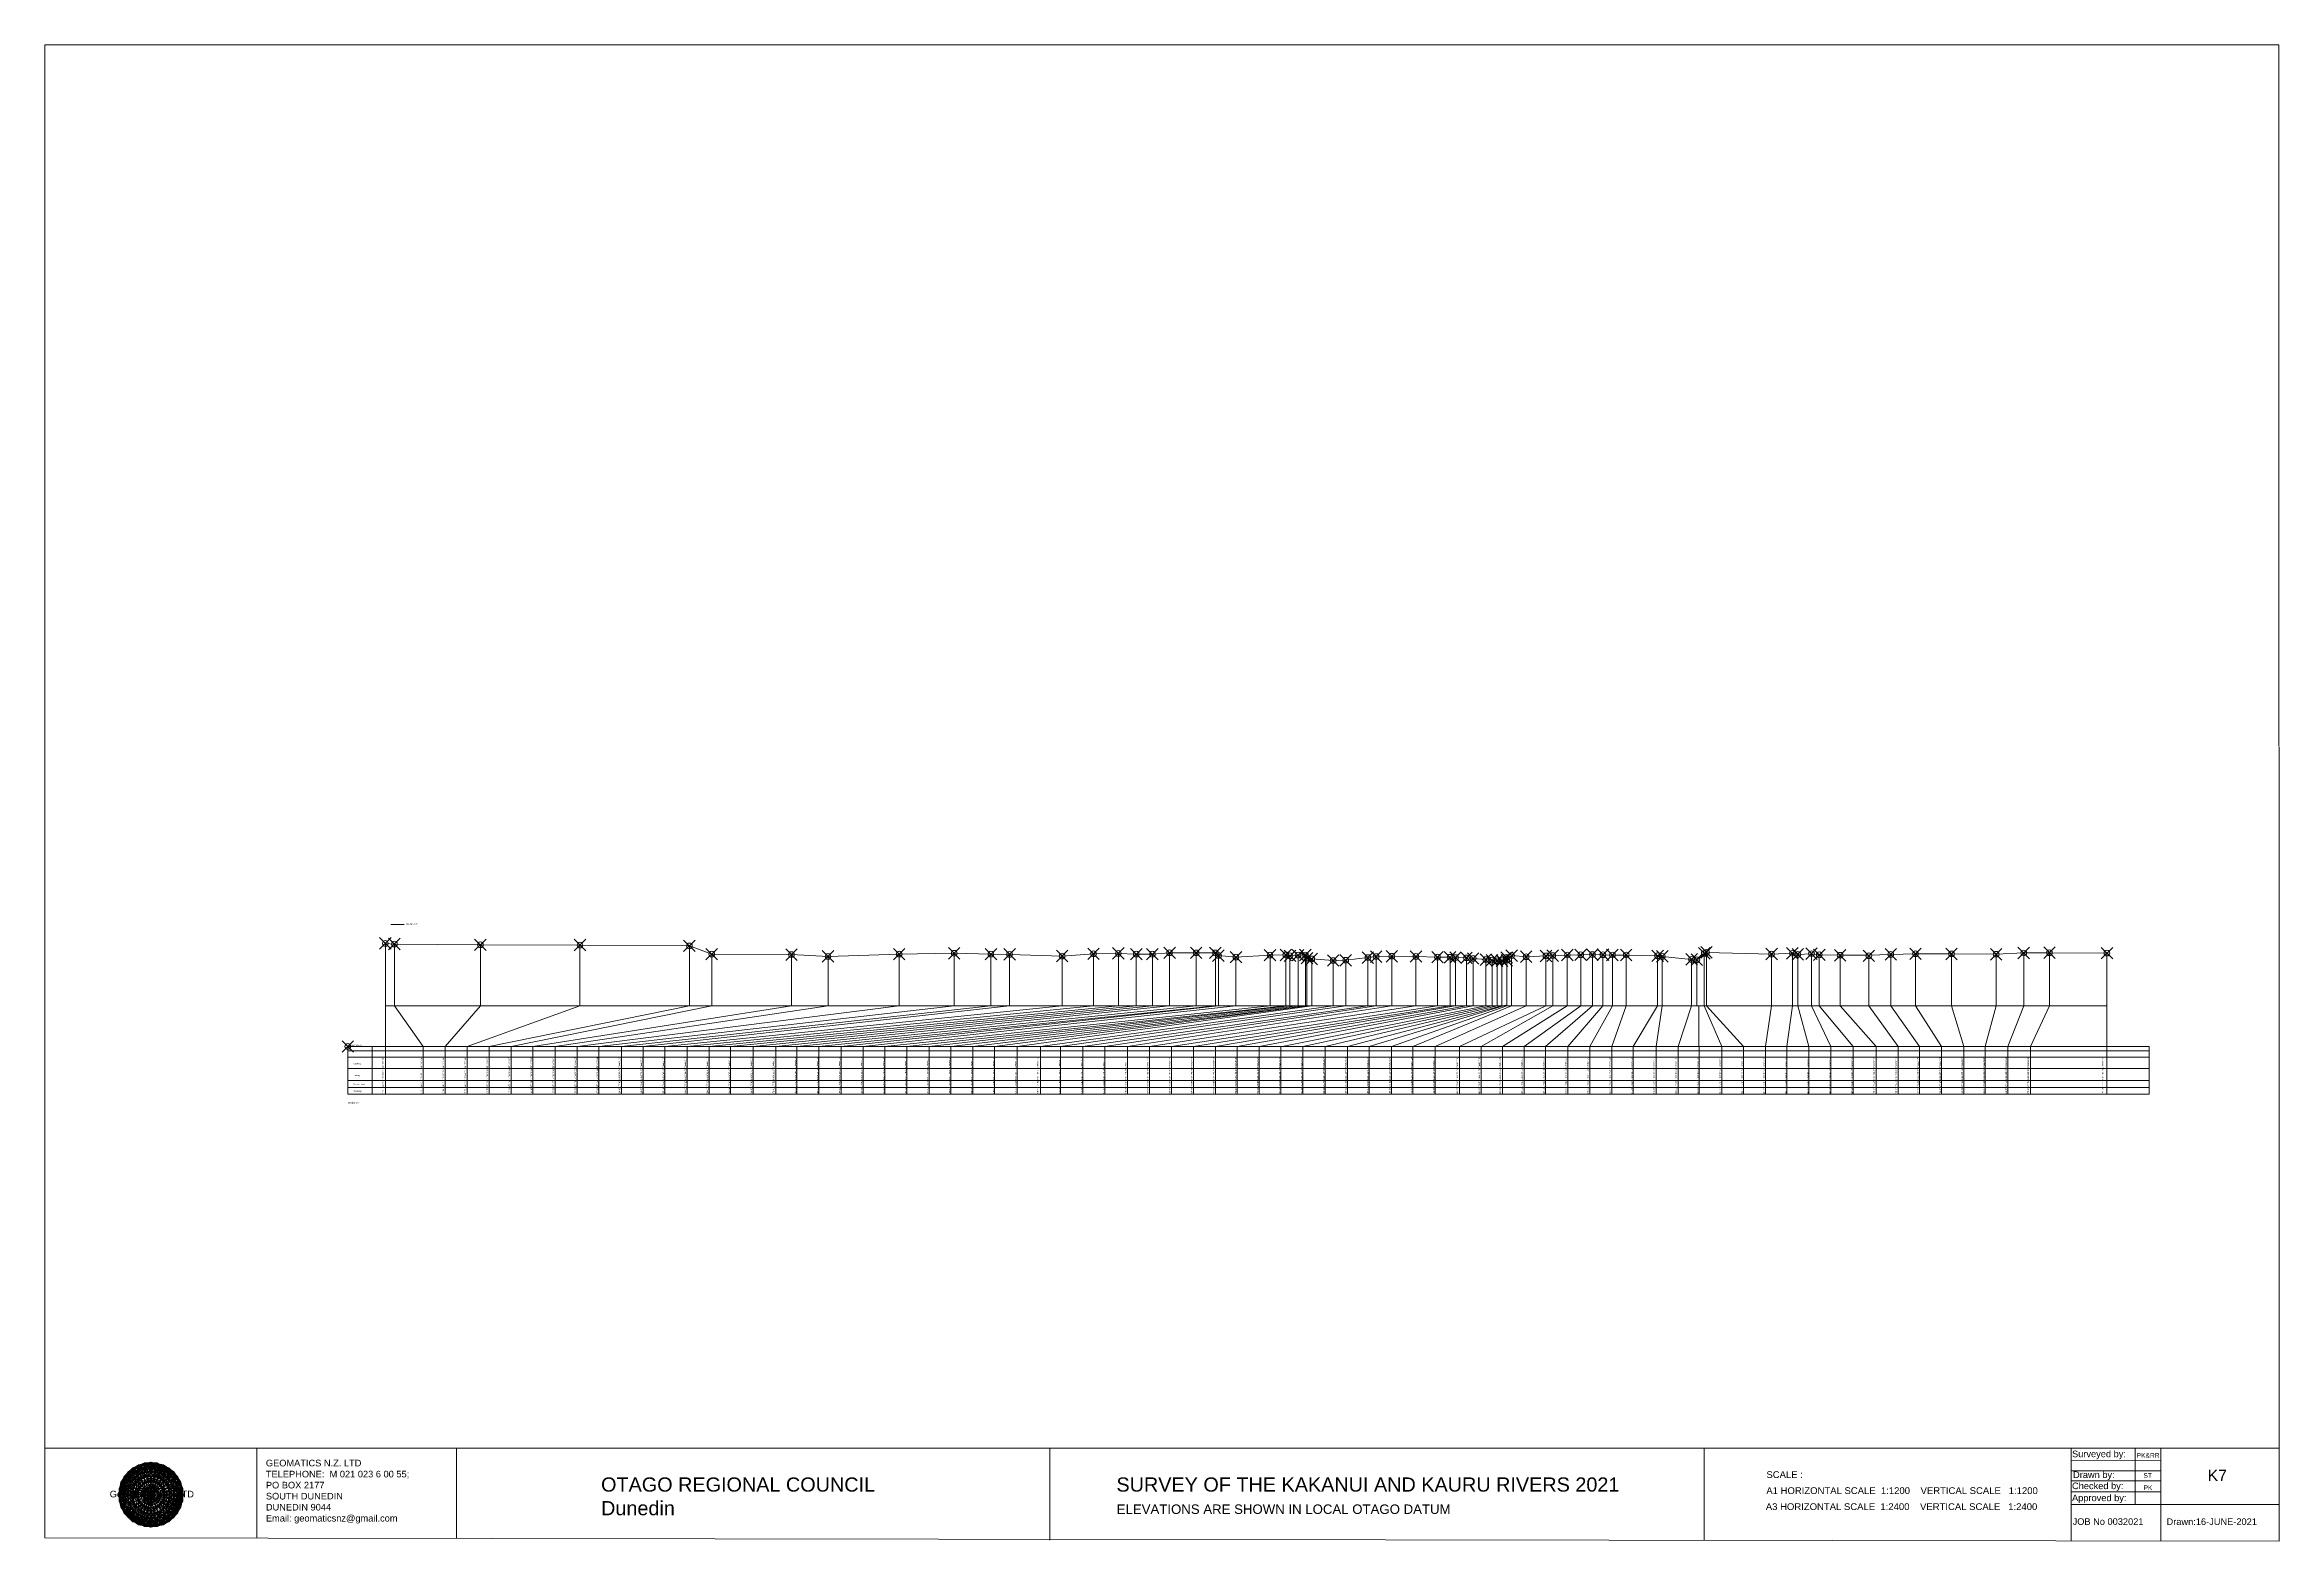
# Model space of a CAD drawing. Header units: millimetres. Extents: x -13548260 to 13046302109, y -19137686871 to 1424966580.
# Drawn here: x -8193096 to -7417497, y -26680 to 492613 of the extents above; entities that cross this region are included whole.
import ezdxf

# ---------------------------------------------------------------- set-up
doc = ezdxf.new("R2010")
doc.units = ezdxf.units.MM
doc.header["$PDMODE"] = 35
doc.header["$PDSIZE"] = 2000
doc.layers.get('0').update_dxf_attribs({"lineweight": 0})
doc.layers.add('geo', color=7, linetype='Continuous', lineweight=0)
doc.styles.get("Standard").update_dxf_attribs({"font": 'arial.ttf'})

# ---------------------------------------------------------------- blocks, each defined once
blk = doc.blocks.new('Geomatics_Circle_SPT')
at = {"layer": 'geo', "color": 2, "linetype": 'Continuous', "lineweight": 0}
for p, q in [((0, 25.2), (-25.2, 0)), ((-24.7, 4.9), (-4.9, 24.7)), ((-24.7, -4.9), (4.9, 24.7)), ((-9.7, 23.3), (-23.3, 9.6)), ((9.7, 23.3), (-23.3, -9.7)), ((-21, 14), (-14, 21)), ((-21, -14), (14, 21)), ((0, 0), (-17.8, 17.8)), ((-14, 21), (21, -14)), ((23.3, -9.7), (-9.7, 23.3)), ((-4.9, 24.7), (24.7, -4.9)), ((25.2, 0), (0, 25.2)), ((0, 0), (17.8, 17.8)), ((4.9, 24.7), (24.7, 4.9)), ((23.3, 9.7), (9.7, 23.3)), ((14, 21), (21, 14)), ((17.8, 18.1), (17.8, 18.1)), ((4.9, -24.7), (-24.7, 4.9)), ((-24.7, 0), (0, -24.7)), ((-23.3, 9.7), (9.7, -23.3)), ((14, -21), (-21, 14)), ((0, 0), (-17.8, -17.8)), ((21, 14), (-14, -21)), ((-9.7, -23.3), (23.3, 9.7)), ((24.7, 4.9), (-4.9, -24.7)), ((0, 0), (17.8, -17.8)), ((0, -24.8), (25.2, 0)), ((-4.9, -24.7), (-24.7, -4.9)), ((-23.3, -9.7), (-9.7, -23.3)), ((-14, -21), (-21, -14)), ((24.7, -4.9), (4.9, -24.7)), ((9.7, -23.3), (23.3, -9.7)), ((21, -14), (14, -21)), ((-17.8, -17.8), (-17.8, -17.8)), ((4.9, -24.7), (4.9, -24.7)), ((18.1, -17.8), (18.1, -17.8))]:
    blk.add_line(p, q, dxfattribs=at)
at = {"layer": 'geo', "color": 1, "linetype": 'Continuous', "lineweight": 0}
for p, q in [((-25.2, 0), (9.7, 23.3)), ((-25.2, 0), (-9.6, 23.3)), ((-4.9, 24.8), (-24.7, -4.9)), ((4.9, 24.7), (-24.7, 4.9)), ((14, 21), (-24.7, -4.9)), ((-14, 21), (-24.7, 4.9)), ((-23.3, 9.7), (0, 25.2)), ((-23.3, -9.6), (0, 25.2)), ((-23.3, -9.6), (17.8, 17.8)), ((-23.3, 9.7), (-17.8, 17.9)), ((-23.3, -9.6), (-17.8, 17.9)), ((-23.3, 9.7), (17.8, 17.8)), ((4.9, 24.8), (-21, -14)), ((-4.9, 24.7), (-21, 14)), ((14, 21), (-21, 14)), ((-14, 21), (-21, -14)), ((-17.9, 17.6), (-17.9, 17.6)), ((-17.8, 17.8), (9.7, 23.3)), ((-17.8, 17.8), (-9.6, 23.3)), ((-17.8, -17.8), (9.7, 23.3)), ((-17.8, -17.8), (-9.7, 23.3)), ((-9.7, -23.3), (-17.8, 17.8)), ((-17.8, 17.8), (9.7, -23.3)), ((-17.8, 17.8), (23.3, -9.6)), ((-17.8, 17.8), (23.3, 9.7)), ((4.9, 24.7), (-14, 21)), ((-4.9, 24.7), (-14, -20.9)), ((0, 0), (-14, 21)), ((-14, 21), (-4.9, -24.7)), ((-14, 21), (-14, 21)), ((24.7, -4.9), (-14, 21)), ((21, 14), (-14, 21)), ((-9.8, 23.1), (-9.8, 23.1)), ((-9.7, 23.3), (0, 25.2)), ((-9.7, 23.3), (0, -25.2)), ((-9.7, -23.3), (0, 25.2)), ((-9.6, 23.3), (17.8, -17.8)), ((-9.6, 23.3), (25.2, 0)), ((-9.6, 23.3), (17.8, 17.8)), ((-9.6, -23.3), (17.8, 17.9)), ((0, 0), (-4.9, 24.7)), ((-4.9, 24.7), (-4.9, 24.7)), ((21, -14), (-4.9, 24.7)), ((24.8, 4.9), (-4.9, 24.7)), ((14, 21), (-4.9, 24.7)), ((-0.2, 25.1), (-0.2, 25.1)), ((0, 25.2), (9.7, -23.3)), ((0, 25.2), (23.3, -9.7)), ((0, 25.2), (23.3, 9.7)), ((0, 25.2), (9.7, 23.3)), ((0, 0), (4.9, 24.7)), ((0, -25.2), (9.7, 23.3)), ((0, 0), (14, 21)), ((21, 14), (4.9, 24.8)), ((14, -21), (4.9, 24.7)), ((24.7, -4.9), (4.9, 24.7)), ((4.9, 24.7), (4.9, 24.7)), ((4.9, -24.7), (14, 21)), ((9.4, 23.3), (9.4, 23.3)), ((9.7, 23.3), (17.8, -17.8)), ((9.7, 23.3), (25.2, 0)), ((9.7, 23.3), (17.8, 17.9)), ((17.8, 17.8), (9.7, -23.3)), ((21, -14), (14, 21)), ((24.7, 4.9), (14, 21)), ((14, 21), (14, 21)), ((17.6, 17.9), (17.6, 17.9)), ((17.8, 17.8), (23.3, -9.7)), ((17.8, 17.8), (23.3, 9.7)), ((-25.2, 0), (23.3, 9.7)), ((-25.2, 0), (-23.3, 9.7)), ((-23.3, -9.7), (-25.2, 0)), ((-9.6, -23.3), (-25.2, 0)), ((9.7, -23.3), (-25.2, 0)), ((21, 14), (-24.7, 4.9)), ((-21, 14), (-24.7, -4.9)), ((0, 0), (-24.7, 4.9)), ((-24.7, 4.9), (-21, -14)), ((-24.7, 4.9), (-4.9, -24.7)), ((-24.7, 4.9), (14, -21)), ((-24.7, 4.9), (-24.7, 4.9)), ((0, 0), (-24.7, -4.9)), ((-17.8, -17.8), (-23.3, 9.7)), ((0, -25.2), (-23.3, 9.7)), ((-23.3, 9.7), (17.8, -17.8)), ((-23.3, 9.7), (25.2, 0)), ((-23.3, 9.4), (-23.3, 9.4)), ((-23.3, -9.7), (25.2, 0)), ((0, 0), (-21, 14)), ((-21, 14), (-14, -21)), ((-21, 14), (4.9, -24.7)), ((-21, 14), (-21, 14)), ((24.7, 4.9), (-21, 14)), ((0, 0), (-21, -14)), ((-17.8, -17.8), (23.3, 9.7)), ((-14, -21), (24.7, 4.9)), ((0, 0), (-14, -21)), ((25.2, 0), (-9.6, -23.3)), ((-4.9, -24.7), (21, 14)), ((0, 0), (-4.9, -24.7)), ((0, 0), (21, 14)), ((23.3, 9.7), (0, -25.2)), ((0, 0), (24.8, 4.9)), ((0, 0), (4.9, -24.7)), ((0, 0), (14, -21)), ((0, 0), (21, -14)), ((0, 0), (24.8, -4.9)), ((4.9, -24.7), (24.7, 4.9)), ((25.2, 0), (9.7, -23.3)), ((14, -21), (21, 14)), ((23.3, 9.7), (17.8, -17.8)), ((24.7, -4.9), (21, 14)), ((21, 14), (21, 14)), ((21, -14), (24.7, 4.9)), ((23.1, 9.8), (23.1, 9.8)), ((23.3, 9.7), (25.2, 0)), ((25.2, 0), (23.3, -9.6)), ((24.7, 4.9), (24.7, 4.9)), ((25.1, 0.2), (25.1, 0.2)), ((-25.2, 0), (23.3, -9.7)), ((-25.1, -0.2), (-25.1, -0.2)), ((-24.7, -4.9), (-24.7, -4.9)), ((-24.7, -4.9), (-14, -21)), ((-24.7, -4.9), (4.9, -24.7)), ((-24.7, -4.9), (21, -14)), ((-17.8, -17.8), (-23.3, -9.7)), ((0, -25.2), (-23.3, -9.6)), ((17.8, -17.8), (-23.3, -9.6)), ((-23.1, -9.8), (-23.1, -9.8)), ((-21, -14), (24.7, -4.9)), ((-21, -14), (-21, -14)), ((-21, -14), (-4.9, -24.7)), ((-21, -14), (14, -21)), ((23.3, -9.7), (-17.8, -17.8)), ((-14, -21), (21, -14)), ((-4.9, -24.7), (24.7, -4.9)), ((23.3, -9.6), (0, -25.2)), ((4.9, -24.7), (21, -14)), ((14, -21), (24.7, -4.9)), ((23.3, -9.6), (17.8, -17.8)), ((21, -14), (21, -14)), ((23.3, -9.4), (23.3, -9.4)), ((24.7, -4.9), (24.7, -4.9)), ((-9.6, -23.3), (-17.8, -17.8)), ((9.7, -23.3), (-17.8, -17.8)), ((-17.6, -17.9), (-17.6, -17.9)), ((-14, -21), (-14, -21)), ((-14, -21), (4.9, -24.7)), ((17.8, -17.8), (-9.7, -23.3)), ((0, -25.2), (-9.7, -23.3)), ((-9.4, -23.3), (-9.4, -23.3)), ((-4.9, -24.7), (14, -21)), ((-4.9, -24.7), (-4.9, -24.7)), ((9.7, -23.3), (0, -25.2)), ((0.2, -25.1), (0.2, -25.1)), ((4.9, -24.7), (4.9, -24.7)), ((17.8, -17.8), (9.7, -23.3)), ((9.8, -23.1), (9.8, -23.1)), ((14, -21), (14, -21)), ((17.9, -17.6), (17.9, -17.6))]:
    blk.add_line(p, q, dxfattribs=at)
at = {"layer": 'geo', "color": 114, "linetype": 'Continuous', "lineweight": 0}
for p, q in [((17.9, 17.8), (-25.2, 0)), ((-24.7, 4.9), (14, 21)), ((9.7, 23.3), (-23.3, 9.7)), ((-20.9, 14), (4.9, 24.7)), ((0, 25.2), (-17.8, 17.8)), ((-17.8, 17.8), (0, -25.2)), ((-14, 21), (-4.9, 24.7)), ((4.9, -24.7), (-14, 21)), ((0, 0), (-9.7, 23.3)), ((-4.9, 24.7), (14, -21)), ((17.8, -17.8), (0, 25.2)), ((0, 0), (9.7, 23.3)), ((4.9, 24.7), (21, -14)), ((23.3, -9.7), (9.7, 23.3)), ((14, 21), (24.7, -4.9)), ((25.2, 0), (17.8, 17.8)), ((-24.7, -4.9), (21, 14)), ((-14, -21), (-24.7, 4.9)), ((0, 0), (-23.3, 9.7)), ((-23.3, 9.7), (-9.7, -23.3)), ((0, 0), (-23.3, -9.7)), ((-4.9, -24.7), (-21, 14)), ((24.8, 4.9), (-20.9, -14)), ((0, 0), (-9.7, -23.3)), ((0, 0), (23.3, 9.7)), ((0, 0), (9.7, -23.3)), ((0, 0), (23.3, -9.7)), ((21, 14), (24.7, 4.9)), ((-25.2, 0), (-17.8, -17.8)), ((-21, -14), (-24.7, -4.9)), ((-17.8, -17.8), (25.2, 0)), ((24.8, -4.9), (-14, -21)), ((-9.6, -23.3), (23.3, -9.7)), ((21, -14), (-4.9, -24.8)), ((0, -25.2), (17.9, -17.8)), ((14, -21), (4.9, -24.8))]:
    blk.add_line(p, q, dxfattribs=at)
at = {"layer": 'geo', "color": 250, "linetype": 'Continuous', "lineweight": 0}
for p, q in [((-17.8, 17.8), (17.8, 17.8)), ((-17.8, -17.8), (-17.8, 17.8)), ((-14, 21), (-14, 21)), ((14, 21), (-14, 21)), ((-14, 20.9), (-14, -21)), ((-9.7, 23.3), (9.7, 23.3)), ((-9.7, -23.3), (-9.7, 23.3)), ((-4.9, 24.7), (4.9, 24.7)), ((-4.9, 24.7), (-4.9, -24.7)), ((0, 0), (0, 25.2)), ((4.9, 24.7), (4.9, -24.7)), ((9.7, -23.3), (9.7, 23.3)), ((14, 21), (14, -21)), ((17.8, -17.8), (17.8, 17.8)), ((0, 0), (-25.2, 0)), ((24.7, 4.9), (-24.7, 4.9)), ((-24.7, 4.9), (-24.7, -4.9)), ((-23.3, 9.7), (23.3, 9.7)), ((-23.3, 9.7), (-23.3, 9.7)), ((-23.3, -9.7), (-23.3, 9.7)), ((21, 14), (-21, 14)), ((-21, 14), (-21, -14)), ((0, 0), (0, -25.2)), ((0, 0), (25.2, 0)), ((21, 14), (21, 14)), ((21, -14), (21, 14)), ((23.3, 9.7), (23.3, -9.7)), ((24.7, 4.9), (24.7, 4.9)), ((24.7, -4.9), (24.7, 4.9)), ((-24.7, -4.9), (24.7, -4.9)), ((23.3, -9.7), (-23.3, -9.7)), ((-21, -14), (21, -14)), ((17.8, -17.8), (-17.8, -17.8)), ((-14, -21), (14, -21)), ((9.7, -23.3), (-9.7, -23.3)), ((-4.9, -24.7), (4.9, -24.7))]:
    blk.add_line(p, q, dxfattribs=at)
blk = doc.blocks.new('GeomaticsNZ TITLE BLOCK')
at = {"color": 7, "linetype": 'Continuous', "lineweight": 0}
for p, q in [((0, 94.9), (0, 1579.2)), ((0, 1579.2), (2363.4, 1579.2)), ((2363.4, 1579.2), (2364, 94.9)), ((2364, 94.9), (0, 94.9)), ((0, 94.9), (0, 0)), ((15.9, 94.9), (2364, 94.9)), ((224.3, 95.2), (224.3, -0.3)), ((2364, 94.9), (382.6, 94.9)), ((435.8, 95.2), (435.8, -0.7)), ((1063.4, 94.9), (1063.4, -2.4)), ((1755.4, 94.9), (1755.4, -2.6)), ((2143.9, 94.9), (2143.7, -3)), ((2211.5, 94.9), (2211.5, 36.1)), ((2238.6, 94.8), (2238.6, -3.2)), ((2364, -3.5), (2364, 94.9)), ((2143.9, 81.9), (2238.6, 81.7)), ((2143.9, 71), (2238.6, 71)), ((2143.6, 60.4), (2238.6, 60.4)), ((2143.8, 48.6), (2238.6, 48.6)), ((2143.8, 35.4), (2364, 35.3)), ((0, 0), (2364, -3.5))]:
    blk.add_line(p, q, dxfattribs=at)
at = {"color": 7, "linetype": 'Continuous', "lineweight": 0, "xscale": 1.36, "yscale": 1.36, "zscale": 1.36}
blk.add_blockref('Geomatics_Circle_SPT', (112.4, 45.7), dxfattribs=at)
at = {"color": 7, "linetype": 'Continuous', "lineweight": 0}
for s, p in [('PK&RR', (2213.2, 84.8)), ('ST', (2220.3, 63.6)), ('PK', (2220.4, 50.6))]:
    blk.add_text(s, height=5, dxfattribs=at).set_placement(p)
at = {"color": 7, "linetype": 'Continuous', "lineweight": 0, "attachment_point": 1}
for s, width, heights, insert, char_height in [('{\\C256;GEOMATICS N.Z. LTD                   \\PTELEPHONE:  M 021 023 6 00 55;\\PPO BOX 2177\\PSOUTH DUNEDIN\\PDUNEDIN 9044\\PEmail: geomaticsnz@gmail.com}', 3535.727, [94.7], (234, 82.7), 7), ('{\\C256;Surveyed by:}', 3535.727, [0], (2144.7, 92.4), 7), ('{\\C256;Geomatics N.Z. LTD                   }', 125.079, [15.8], (68.8, 49.9), 7), ('{\\C256;OTAGO REGIONAL COUNCIL\\PDunedin}', 3535.727, [0], (588.6, 64), 15), ('{\\C256;SURVEY OF THE KAKANUI AND KAURU RIVERS 2021}', 3535.727, [0], (1133.8, 64), 15), ('{\\C256;Checked by:}', 3535.727, [0], (2144.7, 58.6), 7), ('{\\C256;Drawn by:}', 3535.727, [0], (2145.8, 70.4), 7), ('{\\C256;ELEVATIONS ARE SHOWN IN LOCAL OTAGO DATUM}', 3535.727, [0], (1134.1, 35.4), 10), ('{\\C256;Approved by:}', 3535.727, [0], (2144.7, 45.9), 7), ('{\\C256;JOB No 0032021}', 3535.727, [0], (2145.3, 20.8), 7), ('{\\C256;Drawn:16-JUNE-2021}', 3535.727, [0], (2244.7, 20.7), 7)]:
    blk.add_mtext_dynamic_manual_height_columns(s, width=width, gutter_width=159, heights=heights, dxfattribs=dict(at, insert=insert, char_height=char_height))

msp = doc.modelspace()

# ---------------------------------------------------------------- linework, layer by layer
at = {"color": 7, "linetype": 'Continuous', "lineweight": 0}
for p, q in [((-8073000.065, 187338.408), (-8068371.67, 187338.408)), ((-8074864.76, 180790), (-8074864.76, 128457.071)), ((-8071709.868, 180560), (-8071709.868, 159087.702)), ((-8041886.545, 180282), (-8041886.545, 159087.702)), ((-8007303.65, 180194), (-8007303.65, 159087.702)), ((-7969322.113, 179916), (-7969322.113, 159087.702)), ((-7961582.531, 177056), (-7961582.531, 159087.702)), ((-7933914.201, 176887), (-7933914.201, 159087.702)), ((-7921221.678, 176268), (-7921221.678, 159087.702)), ((-7896527.874, 177029), (-7896527.874, 159087.702)), ((-7877415.05, 177341), (-7877415.05, 159087.702)), ((-7864658.802, 177051), (-7864658.802, 159087.702)), ((-7858201.423, 176961), (-7858201.423, 159087.702)), ((-7839932.176, 176402), (-7839932.176, 159087.702)), ((-7829073.107, 177153), (-7829073.107, 159087.702)), ((-7820449.632, 177303), (-7820449.632, 159087.702)), ((-7814236.738, 177064), (-7814236.738, 159087.702)), ((-7808644.669, 177054), (-7808644.669, 159087.702)), ((-7802663.454, 177524), (-7802663.454, 159087.702)), ((-7793453.413, 177485), (-7793453.413, 159087.702)), ((-7786771.795, 177485), (-7786771.795, 159087.702)), ((-7785715.04, 176545), (-7785715.04, 159087.702)), ((-7779634.995, 176026), (-7779634.995, 159087.702)), ((-7767807.909, 176706), (-7767807.909, 159087.702)), ((-7762313.863, 176767), (-7762313.863, 159087.702)), ((-7760876.561, 176487), (-7760876.561, 159087.702)), ((-7758085.415, 176717), (-7758085.415, 159087.702)), ((-7755531.691, 176757), (-7755531.691, 159087.702)), ((-7754985.281, 175677), (-7754985.281, 159087.702)), ((-7753343.4, 175387), (-7753343.4, 159087.702)), ((-7745872.73, 174827), (-7745872.73, 159087.702)), ((-7741530.788, 174918), (-7741530.788, 159087.702)), ((-7733833.456, 175848), (-7733833.456, 159087.702)), ((-7730962.449, 176188), (-7730962.449, 159087.702)), ((-7725538.4, 176318), (-7725538.4, 159087.702)), ((-7717147.953, 176229), (-7717147.953, 159087.702)), ((-7709658.967, 176019), (-7709658.967, 159087.702)), ((-7705334.301, 175970), (-7705334.301, 159087.702)), ((-7703406.21, 175870), (-7703406.21, 159087.702)), ((-7699619.256, 175750), (-7699619.256, 159087.702)), ((-7697286.216, 175560), (-7697286.216, 159087.702)), ((-7692889.901, 175150), (-7692889.901, 159087.702)), ((-7690730.248, 174960), (-7690730.248, 159087.702)), ((-7688953.336, 174770), (-7688953.336, 159087.702)), ((-7687314.399, 174800), (-7687314.399, 159087.702)), ((-7685668.408, 175891), (-7685668.408, 159414.852)), ((-7685608.218, 174921), (-7685608.218, 159087.702)), ((-7683942.663, 176551), (-7683942.663, 159087.702)), ((-7678891.263, 176171), (-7678891.263, 159087.702)), ((-7672042.307, 176431), (-7672042.307, 159087.702)), ((-7669690.316, 176551), (-7669690.316, 159087.702)), ((-7664614.725, 176752), (-7664614.725, 159087.702)), ((-7664614.725, 176752), (-7664614.725, 159087.702)), ((-7659976.194, 176812), (-7659976.194, 159087.702)), ((-7655919.414, 176882), (-7655919.414, 159087.702)), ((-7652249.646, 176862), (-7652249.646, 159087.702)), ((-7648982.32, 176753), (-7648982.32, 159087.702)), ((-7644201.932, 176753), (-7644201.932, 159087.702)), ((-7633265.902, 176483), (-7633265.902, 159087.702)), ((-7631660.421, 176283), (-7631660.421, 159087.702)), ((-7621486.376, 175244), (-7621486.376, 159087.702)), ((-7619677.581, 175114), (-7619677.581, 159087.702)), ((-7617093.288, 177324), (-7617093.288, 159087.702)), ((-7616304.615, 177664), (-7616304.615, 159087.702)), ((-7593698.46, 177075), (-7593698.46, 159087.702)), ((-7586504.671, 177336), (-7586504.671, 159087.702)), ((-7584619.374, 176966), (-7584619.374, 159087.702)), ((-7579870.921, 177216), (-7579870.921, 159087.702)), ((-7577162.149, 176816), (-7577162.149, 159087.702)), ((-7569916.592, 176667), (-7569916.592, 159087.702)), ((-7559972.19, 176477), (-7559972.19, 159087.702)), ((-7552348.441, 176978), (-7552348.441, 159087.702)), ((-7543772.175, 177168), (-7543772.175, 159087.702)), ((-7506208.959, 177450), (-7506208.959, 159087.702)), ((-7497279.033, 177531), (-7497279.033, 159087.702)), ((-7477331.545, 177412), (-7477331.545, 128457.071)), ((-8074864.76, 159087.702), (-7477331.545, 159087.702)), ((-8061748.196, 145000), (-8071709.868, 159087.702)), ((-8041886.545, 159087.702), (-8054081.773, 145000)), ((-8007303.65, 159087.702), (-8046406.786, 145000)), ((-7969322.113, 159087.702), (-8038855.585, 145000)), ((-8031218.653, 145000), (-7961582.531, 159087.702)), ((-7933914.201, 159087.702), (-8023713.387, 145000)), ((-8015880.968, 145000), (-7921221.678, 159087.702)), ((-7896527.874, 159087.702), (-8008235.971, 145000)), ((-8000706.795, 145000), (-7877415.05, 159087.702)), ((-7864658.802, 159087.702), (-7992945.962, 145000)), ((-7985416.801, 145000), (-7858201.423, 159087.702)), ((-7839932.176, 159087.702), (-7977810.416, 145000)), ((-7829073.107, 159087.702), (-7970126.807, 145000)), ((-7962443.198, 145000), (-7820449.632, 159087.702)), ((-7814236.738, 159087.702), (-7955007.99, 145000)), ((-7947240.305, 145000), (-7808644.669, 159087.702)), ((-7802663.454, 159087.702), (-7939275.578, 145000)), ((-7932008.664, 145000), (-7793453.413, 159087.702)), ((-7924404.877, 145000), (-7786771.795, 159087.702)), ((-7916680.772, 145000), (-7785715.04, 159087.702)), ((-7779634.995, 159087.702), (-7909052.918, 145000)), ((-7901545.839, 145000), (-7767807.909, 159087.702)), ((-7762313.863, 159087.702), (-7893812.855, 145000)), ((-7886160.992, 145000), (-7760876.561, 159087.702)), ((-7758085.415, 159087.702), (-7878553.993, 145000)), ((-7755531.691, 159087.702), (-7870970.904, 145000)), ((-7754985.281, 159087.702), (-7863469.934, 145000)), ((-7847442.416, 145000), (-7745872.73, 159087.702)), ((-7741530.788, 159087.702), (-7840478.474, 145000)), ((-7733833.456, 159087.702), (-7832749.644, 145000)), ((-7730962.449, 159087.702), (-7825115.923, 145000)), ((-7725538.4, 159087.702), (-7817217.458, 145000)), ((-7717147.953, 159087.702), (-7809615.055, 145000)), ((-7709658.967, 159087.702), (-7802012.667, 145000)), ((-7705334.301, 159087.702), (-7794349.941, 145000)), ((-7703406.21, 159087.702), (-7786747.553, 145000)), ((-7699619.256, 159087.702), (-7779263.141, 145000)), ((-7697286.216, 159087.702), (-7771577.748, 145000)), ((-7692889.901, 159087.702), (-7763620.815, 145000)), ((-7756371.472, 145000), (-7690730.248, 159087.702)), ((-7688953.336, 159087.702), (-7748650.565, 145000)), ((-7740970.538, 145000), (-7687314.399, 159087.702)), ((-7685668.408, 159414.852), (-7733367.236, 145000)), ((-7725689.037, 145000), (-7685608.218, 159087.702)), ((-7683942.663, 159087.702), (-7718198.103, 145000)), ((-7710503.331, 145000), (-7678891.263, 159087.702)), ((-7672042.307, 159087.702), (-7702093.046, 145000)), ((-7669690.316, 159087.702), (-7694483.292, 145000)), ((-7664614.725, 159087.702), (-7687063.786, 145000)), ((-7655919.414, 159087.702), (-7672237.778, 145000)), ((-7652249.646, 159087.702), (-7664435.892, 145000)), ((-7648982.32, 159087.702), (-7656840.555, 145000)), ((-7644201.932, 159087.702), (-7649185.88, 145000)), ((-7633265.902, 159087.702), (-7641758.409, 145000)), ((-7631660.421, 159087.702), (-7633761.194, 145000)), ((-7621486.376, 159087.702), (-7626121.521, 145000)), ((-7618926.192, 159087.702), (-7618926.192, 145000)), ((-7617093.288, 159087.702), (-7610960.609, 145000)), ((-7616304.615, 159087.702), (-7603479.181, 145000)), ((-7593698.46, 159087.702), (-7595828.717, 145000)), ((-7586504.671, 159087.702), (-7588393.281, 145000)), ((-7584619.374, 159087.702), (-7580803.411, 145000)), ((-7579870.921, 159087.702), (-7573113.55, 145000)), ((-7577162.149, 159087.702), (-7565446.698, 145000)), ((-7569916.592, 159087.702), (-7557411.485, 145000)), ((-7559972.19, 159087.702), (-7549820.973, 145000)), ((-7552348.441, 159087.702), (-7542380.469, 145000)), ((-7543772.175, 159087.702), (-7534705.61, 145000)), ((-7506208.959, 159087.702), (-7511702.745, 145000)), ((-7497279.033, 159087.702), (-7503909.823, 145000)), ((-8087889.078, 145000), (-8087889.078, 128457.071)), ((-8087889.078, 145000), (-7462684.062, 145000)), ((-8087889.078, 143485.828), (-7462684.062, 143485.828)), ((-8087889.078, 141293.481), (-7462684.062, 141293.481)), ((-8079452.443, 145000), (-8079452.443, 128457.071)), ((-8061748.196, 128457.071), (-8061748.196, 145000)), ((-8054081.773, 128457.071), (-8054081.773, 145000)), ((-8046406.786, 128457.071), (-8046406.786, 145000)), ((-8038855.585, 128457.071), (-8038855.585, 145000)), ((-8031218.653, 128457.071), (-8031218.653, 145000)), ((-8023713.387, 128457.071), (-8023713.387, 145000)), ((-8015880.968, 128457.071), (-8015880.968, 145000)), ((-8008235.971, 128457.071), (-8008235.971, 145000)), ((-8000706.795, 128457.071), (-8000706.795, 145000)), ((-7992945.962, 128457.071), (-7992945.962, 145000)), ((-7985416.801, 128457.071), (-7985416.801, 145000)), ((-7977810.416, 128457.071), (-7977810.416, 145000)), ((-7970126.807, 128457.071), (-7970126.807, 145000)), ((-7962443.198, 128457.071), (-7962443.198, 145000)), ((-7955007.99, 128457.071), (-7955007.99, 145000)), ((-7947240.305, 128457.071), (-7947240.305, 145000)), ((-7939275.578, 128457.071), (-7939275.578, 145000)), ((-7932008.664, 128457.071), (-7932008.664, 145000)), ((-7924404.877, 128457.071), (-7924404.877, 145000)), ((-7916680.772, 128457.071), (-7916680.772, 145000)), ((-7909052.918, 128457.071), (-7909052.918, 145000)), ((-7901545.839, 128457.071), (-7901545.839, 145000)), ((-7893812.855, 128457.071), (-7893812.855, 145000)), ((-7886160.992, 128457.071), (-7886160.992, 145000)), ((-7878553.993, 128457.071), (-7878553.993, 145000)), ((-7870970.904, 128457.071), (-7870970.904, 145000)), ((-7863469.934, 128457.071), (-7863469.934, 145000)), ((-7847442.416, 128457.071), (-7847442.416, 145000)), ((-7840478.474, 128457.071), (-7840478.474, 145000)), ((-7832749.644, 128457.071), (-7832749.644, 145000)), ((-7825115.923, 128457.071), (-7825115.923, 145000)), ((-7817217.458, 128457.071), (-7817217.458, 145000)), ((-7809615.055, 128457.071), (-7809615.055, 145000)), ((-7802012.667, 128457.071), (-7802012.667, 145000)), ((-7794349.941, 128457.071), (-7794349.941, 145000)), ((-7786747.553, 128457.071), (-7786747.553, 145000)), ((-7779263.141, 128457.071), (-7779263.141, 145000)), ((-7771577.748, 128457.071), (-7771577.748, 145000)), ((-7764009.861, 128457.071), (-7764009.861, 145000)), ((-7756371.472, 128457.071), (-7756371.472, 145000)), ((-7748650.565, 128457.071), (-7748650.565, 145000)), ((-7740970.538, 128457.071), (-7740970.538, 145000)), ((-7733367.236, 128457.071), (-7733367.236, 145000)), ((-7725689.037, 128457.071), (-7725689.037, 145000)), ((-7718198.103, 128457.071), (-7718198.103, 145000)), ((-7710503.331, 128457.071), (-7710503.331, 145000)), ((-7702093.046, 128457.071), (-7702093.046, 145000)), ((-7694483.292, 128457.071), (-7694483.292, 145000)), ((-7687063.786, 128457.071), (-7687063.786, 145000)), ((-7672237.778, 145000), (-7672237.778, 128457.071)), ((-7664435.892, 128457.071), (-7664435.892, 145000)), ((-7656840.555, 128457.071), (-7656840.555, 145000)), ((-7649185.88, 128457.071), (-7649185.88, 145000)), ((-7641758.409, 128457.071), (-7641758.409, 145000)), ((-7633761.194, 128457.071), (-7633761.194, 145000)), ((-7626121.521, 128457.071), (-7626121.521, 145000)), ((-7618896.402, 128457.071), (-7618896.402, 145000)), ((-7610960.609, 128457.071), (-7610960.609, 145000)), ((-7603479.181, 145000), (-7603479.181, 128457.071)), ((-7595828.717, 128457.071), (-7595828.717, 145000)), ((-7588393.281, 128457.071), (-7588393.281, 145000)), ((-7580803.411, 128457.071), (-7580803.411, 145000)), ((-7573113.55, 128457.071), (-7573113.55, 145000)), ((-7565446.698, 128457.071), (-7565446.698, 145000)), ((-7557411.485, 128457.071), (-7557411.485, 145000)), ((-7549820.973, 128457.071), (-7549820.973, 145000)), ((-7542380.469, 128457.071), (-7542380.469, 145000)), ((-7534705.61, 128457.071), (-7534705.61, 145000)), ((-7511702.745, 145000), (-7511702.745, 128457.071)), ((-7503909.823, 145000), (-7503909.823, 128457.071)), ((-7462684.062, 128457.071), (-7462684.062, 145000)), ((-8087889.078, 137328.408), (-7462684.062, 137328.408)), ((-8087889.078, 133172.479), (-7462684.062, 133172.479)), ((-8087889.078, 130759.678), (-7462684.062, 130759.678)), ((-8087889.078, 128457.071), (-7462684.062, 128457.071))]:
    msp.add_line(p, q, dxfattribs=at)
at = {"color": 1, "lineweight": 0}
msp.add_lwpolyline([(-8074864.76, 180790), (-8071709.868, 180560), (-8041886.545, 180282), (-8007303.65, 180194), (-7969322.113, 179916), (-7961582.531, 177056), (-7933914.201, 176887), (-7921221.678, 176268), (-7896527.874, 177029), (-7877415.05, 177341), (-7864658.802, 177051), (-7858201.423, 176961), (-7839932.176, 176402), (-7829073.107, 177153), (-7820449.632, 177303), (-7814236.738, 177064), (-7808644.669, 177054), (-7802663.454, 177524), (-7793453.413, 177485), (-7786771.795, 177485), (-7785715.04, 176545), (-7779634.995, 176026), (-7767807.909, 176706), (-7762313.863, 176767), (-7760876.561, 176487), (-7758085.415, 176717), (-7755531.691, 176757), (-7754985.281, 175677), (-7753343.4, 175387), (-7745872.73, 174827), (-7741530.788, 174918), (-7733833.456, 175848), (-7730962.449, 176188), (-7725538.4, 176318), (-7717147.953, 176229), (-7709658.967, 176019), (-7705334.301, 175970), (-7703406.21, 175870), (-7699619.256, 175750), (-7697286.216, 175560), (-7692889.901, 175150), (-7690730.248, 174960), (-7688953.336, 174770), (-7687314.399, 174800), (-7685668.408, 175891), (-7685608.218, 174921), (-7683942.663, 176551), (-7678582.644, 176166.255), (-7672042.307, 176431), (-7669690.316, 176551), (-7664614.725, 176752), (-7659976.194, 176812), (-7655919.414, 176882), (-7652249.646, 176862), (-7648982.32, 176753), (-7644201.932, 176753), (-7633265.902, 176483), (-7631660.421, 176283), (-7621486.376, 175244), (-7619677.581, 175114), (-7617093.288, 177324), (-7616304.615, 177664), (-7593698.46, 177075), (-7586504.671, 177336), (-7584619.374, 176966), (-7579870.921, 177216), (-7577162.149, 176816), (-7569916.592, 176667), (-7559972.19, 176667), (-7552348.441, 176978), (-7543772.175, 177168), (-7531257.691, 177129), (-7515760.216, 177000), (-7506208.959, 177450), (-7497279.033, 177531), (-7477331.545, 177412)], dxfattribs=at)
at = {"color": 7, "linetype": 'Continuous', "lineweight": 0}
for points in [[(-7659976.194, 176812), (-7659976.194, 159087.702), (-7679645.557, 145000), (-7679645.557, 128457.071)], [(-7531257.691, 177129), (-7531257.691, 159087.702), (-7527023.215, 145000), (-7527023.215, 128457.071)], [(-7515760.216, 177000), (-7515760.216, 159087.702), (-7519597.799, 145000), (-7519597.799, 128457.071)], [(-7753343.4, 159087.702), (-7855566.059, 145000), (-7855566.059, 128457.071)]]:
    msp.add_lwpolyline(points, dxfattribs=at)
for p in [(-8074864.76, 180790), (-8074864.76, 180790), (-8071709.868, 180560), (-8071709.868, 180560), (-8041886.545, 180282), (-8041886.545, 180282), (-8007303.65, 180194), (-8007303.65, 180194), (-7969322.113, 179916), (-7969322.113, 179916), (-7961582.531, 177056), (-7961582.531, 177056), (-7933914.201, 176887), (-7933914.201, 176887), (-7896527.874, 177029), (-7896527.874, 177029), (-7877415.05, 177341), (-7877415.05, 177341), (-7864658.802, 177051), (-7864658.802, 177051), (-7858201.423, 176961), (-7858201.423, 176961), (-7839932.176, 176402), (-7839932.176, 176402), (-7829073.107, 177153), (-7829073.107, 177153), (-7820449.632, 177303), (-7820449.632, 177303), (-7814236.738, 177064), (-7814236.738, 177064), (-7808644.669, 177054), (-7808644.669, 177054), (-7802663.454, 177524), (-7802663.454, 177524), (-7793453.413, 177485), (-7793453.413, 177485), (-7786771.795, 177485), (-7786771.795, 177485), (-7785715.04, 176545), (-7785715.04, 176545), (-7767807.909, 176706), (-7767807.909, 176706), (-7762313.863, 176767), (-7762313.863, 176767), (-7760876.561, 176487), (-7760876.561, 176487), (-7758085.415, 176717), (-7758085.415, 176717), (-7755531.691, 176757), (-7755531.691, 176757), (-7683942.663, 176551), (-7672042.307, 176431), (-7669690.316, 176551), (-7664614.725, 176752), (-7659976.194, 176812), (-7655919.414, 176882), (-7652249.646, 176862), (-7648982.32, 176753), (-7644201.932, 176753), (-7633265.902, 176483), (-7617093.288, 177324), (-7616304.615, 177664), (-7593698.46, 177075), (-7586504.671, 177336), (-7584619.374, 176966), (-7579870.921, 177216), (-7577162.149, 176816), (-7569916.592, 176667), (-7559972.19, 176477), (-7552348.441, 176978), (-7543772.175, 177168), (-7531257.691, 177129), (-7515760.216, 177000), (-7506208.959, 177450), (-7497279.033, 177531), (-7477331.545, 177412), (-7921221.678, 176268), (-7921221.678, 176268), (-7779634.995, 176026), (-7779634.995, 176026), (-7754985.281, 175677), (-7754985.281, 175677), (-7753343.4, 175387), (-7753343.4, 175387), (-7745872.73, 174827), (-7745872.73, 174827), (-7741530.788, 174918), (-7741530.788, 174918), (-7733833.456, 175848), (-7733833.456, 175848), (-7730962.449, 176188), (-7730962.449, 176188), (-7725538.4, 176318), (-7725538.4, 176318), (-7717147.953, 176229), (-7717147.953, 176229), (-7709658.967, 176019), (-7709658.967, 176019), (-7705334.301, 175970), (-7705334.301, 175970), (-7703406.21, 175870), (-7703406.21, 175870), (-7699619.256, 175750), (-7699619.256, 175750), (-7697286.216, 175560), (-7697286.216, 175560), (-7692889.901, 175150), (-7692889.901, 175150), (-7690730.248, 174960), (-7690730.248, 174960), (-7688953.336, 174770), (-7687314.399, 174800), (-7685668.408, 175891), (-7685608.218, 174921), (-7678891.263, 176171), (-7631660.421, 176283), (-7621486.376, 175244), (-7619677.581, 175114), (-8087889.078, 145000)]:
    msp.add_point(p, dxfattribs=at)

# ---------------------------------------------------------------- block references
at = {"color": 7, "linetype": 'Continuous', "lineweight": 0, "xscale": 328.0893611588879, "yscale": 328.0893611588879, "zscale": 328.0893611588879}
msp.add_blockref('GeomaticsNZ TITLE BLOCK', (-8193096.491, -25517.453), dxfattribs=at)

# ---------------------------------------------------------------- texts
at = {"color": 7, "linetype": 'Continuous', "lineweight": 0}
for s, height, p in [('Ground Level', 500, (-8067768.495, 187316.204)), ('DATUM 145.00', 500, (-8087889.065, 145176.553)), ('Ground Level', 500, (-8086033.745, 131604.404)), ('Easting', 500, (-8086055.491, 134732.596)), ('Northing', 500, (-8086053.029, 138778.378)), ('Section K7', 601.4869, (-8087889.078, 125197.836)), ('Chainage', 500, (-8086030.873, 129294.064)), ('SCALE :  ', 2361.2187, (-7595516.043, -4728.688)), ('K7', 3935.3645, (-7442403.859, -5762.706)), ('A3 HORIZONTAL SCALE  1:2400    VERTICAL SCALE   1:2400 ', 2361.21869, (-7595717.417, -15842.361)), ('A1 HORIZONTAL SCALE  1:1200    VERTICAL SCALE   1:1200 ', 2361.21869, (-7595540.198, -10285.524))]:
    msp.add_text(s, height=height, dxfattribs=at).set_placement(p)
for s, p in [('0.21     180.79  1423794.04  5004747.15', (-8075401.658, 128428.081)), ('3.37     180.56  1423796.57  5004745.26', (-8062105.44, 128427.74)), ('33.19   180.28  1423820.92  5004728.04', (-8054465.825, 128427.74)), ('67.77   180.19  1423848.84  5004707.63', (-8046826.21, 128430.809)), ('105.75  179.92  1423880.25  5004686.26', (-8039186.595, 128381.014)), ('113.49  177.06  1423886.54  5004681.75', (-8031546.979, 128381.014)), ('141.16  176.89  1423909.24  5004665.93', (-8023907.364, 128381.014)), ('153.85  176.27  1423919.96  5004659.11', (-8016267.749, 128381.014)), ('178.55  177.03  1423939.72  5004644.28', (-8008628.134, 128381.014)), ('197.66  177.34  1423958.14  5004637.34', (-8000988.519, 128381.014)), ('210.42  177.05  1423969.64  5004631.60', (-7993348.903, 128436.608)), ('216.87  176.96  1423970.92  5004622.02', (-7985709.288, 128436.608)), ('235.14  176.40  1423985.92  5004611.59', (-7978069.673, 128436.608)), ('246.00  177.15  1423994.68  5004605.17', (-7970430.058, 128436.608)), ('254.63  177.30  1424002.41  5004601.17', (-7962790.443, 128436.608)), ('260.84  177.06  1424007.20  5004597.18', (-7955150.828, 128436.608)), ('266.43  177.05  1424011.61  5004593.73', (-7947511.553, 128436.608)), ('272.41  177.52  1424016.27  5004589.96', (-7939871.938, 128436.608)), ('281.62  177.49  1424024.00  5004584.94', (-7932232.664, 128436.608)), ('288.30  177.49  1424029.15  5004580.65', (-7924593.39, 128436.608)), ('289.36  176.55  1424030.02  5004580.05', (-7916953.775, 128436.608)), ('295.44  176.03  1424035.57  5004577.37', (-7909314.16, 128436.608)), ('307.27  176.71  1424045.31  5004570.66', (-7901674.544, 128427.74)), ('312.76  176.77  1424049.53  5004567.11', (-7894034.929, 128427.74)), ('314.20  176.49  1424050.64  5004566.19', (-7886395.314, 128427.74)), ('316.99  176.72  1424052.92  5004564.58', (-7878755.699, 128427.74)), ('319.54  176.76  1424054.98  5004563.07', (-7871116.084, 128427.74)), ('320.09  175.68  1424055.43  5004562.76', (-7863476.469, 128427.74)), ('321.73  175.39  1424057.10  5004562.28', (-7855836.853, 128427.74)), ('329.20  174.83  1424062.73  5004557.30', (-7848197.238, 128427.74)), ('333.54  174.92  1424066.28  5004554.80', (-7840557.623, 128427.74)), ('341.24  175.85  1424072.15  5004549.77', (-7832918.008, 128427.74)), ('344.11  176.19  1424074.79  5004548.53', (-7825278.393, 128427.74)), ('349.54  176.32  1424079.34  5004545.57', (-7817638.777, 128427.74)), ('357.93  176.23  1424086.49  5004541.15', (-7809999.162, 128427.74)), ('365.42  176.02  1424092.41  5004536.55', (-7802359.547, 128427.74)), ('369.74  175.97  1424095.84  5004533.91', (-7794719.932, 128427.74)), ('371.67  175.87  1424097.36  5004532.72', (-7787080.317, 128427.74)), ('375.46  175.75  1424100.40  5004530.46', (-7779440.702, 128427.74)), ('377.79  175.56  1424102.43  5004529.29', (-7771801.086, 128427.74)), ('382.19  175.15  1424106.23  5004527.05', (-7764161.471, 128427.74)), ('384.34  174.96  1424107.97  5004525.77', (-7756521.856, 128427.74)), ('386.12  174.77  1424109.58  5004524.97', (-7748882.241, 128427.74)), ('387.76  174.80  1424110.57  5004523.53', (-7741242.626, 128427.74)), ('389.41  175.89  1424111.61  5004522.15', (-7733603.01, 128427.74)), ('389.47  174.92  1424111.62  5004522.06', (-7725963.395, 128427.74)), ('391.13  176.55  1424113.25  5004521.48', (-7718323.78, 128427.74)), ('396.18  176.17  1424117.76  5004519.11', (-7710684.165, 128427.74)), ('403.03  176.43  1424123.51  5004515.38', (-7702507.851, 128448.204)), ('405.38  176.55  1424125.26  5004513.78', (-7694868.235, 128448.204)), ('410.46  176.75  1424129.20  5004510.56', (-7687765.319, 128448.204)), ('415.10  176.81  1424133.12  5004508.07', (-7680126.045, 128448.204)), ('419.16  176.88  1424136.61  5004505.98', (-7672486.43, 128448.204)), ('422.83  176.86  1424139.38  5004503.54', (-7664846.815, 128448.204)), ('426.09  176.75  1424141.60  5004501.02', (-7657207.2, 128448.204)), ('430.87  176.75  1424146.42  5004499.56', (-7649567.926, 128448.204)), ('441.81  176.48  1424154.18  5004491.59', (-7641928.31, 128448.204)), ('443.41  176.28  1424155.85  5004491.17', (-7634289.036, 128448.204)), ('453.59  175.24  1424163.08  5004483.78', (-7626649.421, 128448.204)), ('455.40  175.11  1424165.03  5004483.40', (-7619009.806, 128448.204)), ('457.98  177.32  1424168.92  5004484.43', (-7611370.191, 128448.204)), ('458.77  177.66  1424170.35  5004485.10', (-7603730.576, 128448.204)), ('481.38  177.08  1424186.95  5004469.40', (-7596090.96, 128448.204)), ('488.57  177.34  1424192.72  5004465.10', (-7588451.345, 128448.204)), ('490.46  176.97  1424194.83  5004464.82', (-7580811.73, 128448.204)), ('495.20  177.22  1424198.68  5004462.04', (-7573172.115, 128448.204)), ('497.91  176.82  1424200.57  5004460.02', (-7565532.841, 128448.204)), ('505.16  176.67  1424206.46  5004455.80', (-7557893.567, 128428.081)), ('515.10  176.48  1424214.63  5004450.13', (-7550254.292, 128428.081)), ('522.73  176.98  1424220.87  5004445.75', (-7542614.677, 128428.081)), ('531.30  177.17  1424227.81  5004440.71', (-7534975.062, 128428.081)), ('543.82  177.13  1424238.18  5004433.70', (-7527335.447, 128428.081)), ('559.31  177.00  1424250.62  5004424.45', (-7519695.832, 128428.081)), ('568.87  177.45  1424258.69  5004419.32', (-7512056.217, 128428.081)), ('577.80  177.53  1424265.83  5004413.95', (-7504416.601, 128428.081)), ('597.74  177.41  1424281.74  5004401.90', (-7478537.01, 128428.081))]:
    msp.add_text(s, height=500, rotation=90, dxfattribs=at).set_placement(p)

doc.saveas('drawing.dxf')
